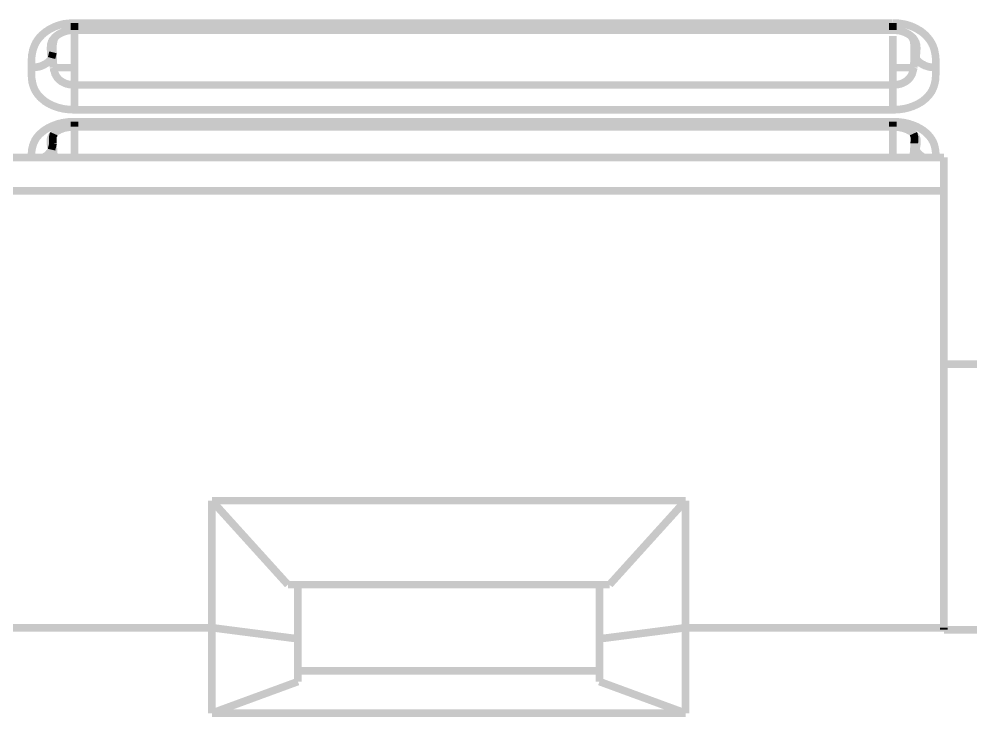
# Model space of a CAD drawing. Extents: x 0.54 to 10.46, y 0.74 to 7.76.
# Drawn here: x 3.9974 to 4.3453, y 4.9592 to 5.2144 of the extents above; entities that cross this region are included whole.
import ezdxf

# ---------------------------------------------------------------- set-up
doc = ezdxf.new("R2010")
doc.units = 0
doc.layers.get('0').update_dxf_attribs({"linetype": 'CONTINUOUS'})

msp = doc.modelspace()

# ---------------------------------------------------------------- linework, layer by layer
at = {"color": 0, "const_width": 0.00278}
for points in [[(4.01768, 5.213), (4.01693, 5.213), (4.0165, 5.21294), (4.01611, 5.21294), (4.01535, 5.21283), (4.01497, 5.21283), (4.01383, 5.21268), (4.01346, 5.21257), (4.01307, 5.21251), (4.01275, 5.2124), (4.01161, 5.21208), (4.01129, 5.21197), (4.01096, 5.21181), (4.01058, 5.21169), (4.00831, 5.21056), (4.00803, 5.21035), (4.00776, 5.21018), (4.00743, 5.20996), (4.00717, 5.20979), (4.00662, 5.20936), (4.0064, 5.20915), (4.00586, 5.20871), (4.00564, 5.2085), (4.00543, 5.20822), (4.00521, 5.20801), (4.00493, 5.20779), (4.00478, 5.20751), (4.00456, 5.20731), (4.00439, 5.20703), (4.00418, 5.20682), (4.00369, 5.206), (4.00353, 5.20578), (4.00342, 5.20551), (4.00325, 5.20524), (4.00261, 5.20361), (4.00256, 5.20335), (4.00244, 5.20307), (4.00239, 5.20281), (4.00233, 5.20247), (4.00211, 5.20139), (4.00211, 5.20111), (4.00201, 5.20057), (4.00201, 5.19997), (4.00196, 5.19971), (4.00196, 5.19667)], [(4.31674, 5.213), (4.01768, 5.213)], [(4.33247, 5.19667), (4.33247, 5.19976), (4.33242, 5.20008), (4.33242, 5.20036), (4.33236, 5.20068), (4.33236, 5.20101), (4.33231, 5.20128), (4.33225, 5.20161), (4.33219, 5.20188), (4.33203, 5.20285), (4.33192, 5.20313), (4.33187, 5.20344), (4.33176, 5.20378), (4.33165, 5.20404), (4.33154, 5.20437), (4.33143, 5.20464), (4.33128, 5.20497), (4.33111, 5.20524), (4.331, 5.20557), (4.33083, 5.20583), (4.33062, 5.20617), (4.33029, 5.20671), (4.32943, 5.20779), (4.32915, 5.20806), (4.32894, 5.20833), (4.32867, 5.20861), (4.3284, 5.20882), (4.32813, 5.2091), (4.32785, 5.20931), (4.32753, 5.20958), (4.32726, 5.20979), (4.32661, 5.21024), (4.32628, 5.21039), (4.32563, 5.21083), (4.32525, 5.21099), (4.32487, 5.21121), (4.32454, 5.21137), (4.3234, 5.21186), (4.32303, 5.21197), (4.3226, 5.21213), (4.32183, 5.21235), (4.3214, 5.21246), (4.32101, 5.21257), (4.32058, 5.21262), (4.32015, 5.21272), (4.31972, 5.21278), (4.31933, 5.21283), (4.3189, 5.21289), (4.31847, 5.21289), (4.3176, 5.213), (4.31717, 5.213), (4.31674, 5.21306)], [(4.00928, 5.20019), (4.00922, 5.20036), (4.00922, 5.20057), (4.00917, 5.20074), (4.00917, 5.2009), (4.00911, 5.20107), (4.00911, 5.20128), (4.00906, 5.20144), (4.00906, 5.20176), (4.009, 5.20199), (4.009, 5.20231), (4.00896, 5.20253), (4.00896, 5.20324), (4.0089, 5.2034), (4.0089, 5.20404), (4.00896, 5.20426), (4.00896, 5.20475), (4.009, 5.20492), (4.009, 5.20514), (4.00922, 5.20578), (4.00928, 5.206), (4.00933, 5.20617), (4.00956, 5.20649), (4.0096, 5.20671), (4.00976, 5.20687), (4.00999, 5.20719), (4.01014, 5.20736), (4.01025, 5.20751), (4.01042, 5.20774), (4.01058, 5.20785), (4.01074, 5.20801), (4.01096, 5.20817), (4.01112, 5.20833), (4.01133, 5.2085), (4.0115, 5.20861), (4.01193, 5.20893), (4.01215, 5.20904), (4.01243, 5.20915), (4.01264, 5.20931), (4.01292, 5.20942), (4.01313, 5.20953), (4.0134, 5.20964), (4.01361, 5.20975), (4.01389, 5.20979), (4.01417, 5.2099), (4.01443, 5.20996), (4.01476, 5.21007), (4.01557, 5.21024), (4.0159, 5.21029), (4.01617, 5.21035), (4.01676, 5.21035), (4.01708, 5.21039), (4.01736, 5.21039), (4.01768, 5.21044)], [(4.00982, 5.20226), (4.00982, 5.20518), (4.00988, 5.20535), (4.00988, 5.20562), (4.00993, 5.20578), (4.00993, 5.20594), (4.00999, 5.20611), (4.00999, 5.20622), (4.01004, 5.20638), (4.01004, 5.20654), (4.0101, 5.20665), (4.01019, 5.20697), (4.01025, 5.20708), (4.01031, 5.20725), (4.01042, 5.20742), (4.01047, 5.20751), (4.01079, 5.20801), (4.0109, 5.20811), (4.01112, 5.20844)], [(4.01768, 5.21039), (4.31674, 5.21039)], [(4.31674, 5.21044), (4.31706, 5.21039), (4.31733, 5.21039), (4.31765, 5.21035), (4.31793, 5.21035), (4.31825, 5.21029), (4.31853, 5.21029), (4.31885, 5.21024), (4.31993, 5.21001), (4.32021, 5.2099), (4.32053, 5.20979), (4.32075, 5.20975), (4.32129, 5.20953), (4.3215, 5.20942), (4.32178, 5.20931), (4.322, 5.20915), (4.32226, 5.20904), (4.32249, 5.20893), (4.32292, 5.20861), (4.32308, 5.2085), (4.32329, 5.20833), (4.32346, 5.20817), (4.32368, 5.20801), (4.324, 5.20768), (4.32417, 5.20757), (4.32428, 5.20736), (4.32443, 5.20719), (4.32465, 5.20687), (4.32476, 5.20665), (4.32497, 5.20632), (4.32503, 5.20617), (4.32514, 5.206), (4.32519, 5.20583), (4.32525, 5.20562), (4.32536, 5.20529), (4.32542, 5.20508), (4.32542, 5.20492), (4.32547, 5.20475), (4.32547, 5.2041), (4.32553, 5.20389), (4.32553, 5.20356), (4.32547, 5.2034), (4.32547, 5.20269), (4.32542, 5.20253), (4.32542, 5.20199), (4.32536, 5.20182), (4.32536, 5.20161), (4.32531, 5.20144), (4.32531, 5.20107), (4.32525, 5.2009), (4.32525, 5.20074), (4.32519, 5.20057), (4.32519, 5.20036), (4.32514, 5.20019)], [(4.00928, 5.20019), (4.00982, 5.20226)], [(4.00999, 5.19667), (4.00982, 5.20226)], [(4.3246, 5.20226), (4.32443, 5.19667)], [(4.3246, 5.20226), (4.3246, 5.2021), (4.32465, 5.20199), (4.32465, 5.20182), (4.32471, 5.20171), (4.32471, 5.20156), (4.32476, 5.20144), (4.32476, 5.20128), (4.32482, 5.20117), (4.32482, 5.20101), (4.32487, 5.2009), (4.32493, 5.20074), (4.32497, 5.20063), (4.32503, 5.20047), (4.32519, 5.20014), (4.32525, 5.19997), (4.32536, 5.19987), (4.32542, 5.19976), (4.32553, 5.1996), (4.3265, 5.19862), (4.32667, 5.19851), (4.32688, 5.19829), (4.32704, 5.19824), (4.32721, 5.19814), (4.32731, 5.19803), (4.32747, 5.19792), (4.32781, 5.19781), (4.3279, 5.19769), (4.32807, 5.1976), (4.3284, 5.19749), (4.32856, 5.19738), (4.32878, 5.19732), (4.32943, 5.1971), (4.32964, 5.19706), (4.32981, 5.197), (4.32997, 5.197), (4.33018, 5.19694), (4.33035, 5.19689), (4.33057, 5.19689), (4.33074, 5.19683), (4.33094, 5.19683), (4.33111, 5.19678), (4.33149, 5.19678), (4.33171, 5.19672), (4.33231, 5.19672), (4.33247, 5.19667)], [(4.00196, 5.19667), (4.00196, 5.19363), (4.00201, 5.19336), (4.00201, 5.19276), (4.00206, 5.19243), (4.00211, 5.19217), (4.00217, 5.19185), (4.00222, 5.19157), (4.00222, 5.19125), (4.00233, 5.19097), (4.00239, 5.19065), (4.0025, 5.19038), (4.00256, 5.19006), (4.00288, 5.18924), (4.00299, 5.18892), (4.00315, 5.18864), (4.00325, 5.18837), (4.00375, 5.18756), (4.00396, 5.18728), (4.00412, 5.18701), (4.00456, 5.18647), (4.00478, 5.18625), (4.00499, 5.18599), (4.00526, 5.18576), (4.00549, 5.18549), (4.00629, 5.18485), (4.00657, 5.18457), (4.00683, 5.18435), (4.00717, 5.18419), (4.00782, 5.18375), (4.00846, 5.18343), (4.00879, 5.18321), (4.00917, 5.18306), (4.0095, 5.18289), (4.01025, 5.18257), (4.01064, 5.18246), (4.01101, 5.18229), (4.01178, 5.18207), (4.01221, 5.18192), (4.01258, 5.18186), (4.01303, 5.18175), (4.0134, 5.18164), (4.01471, 5.18147), (4.01508, 5.18143), (4.01551, 5.18137), (4.01594, 5.18137), (4.01639, 5.18132), (4.01682, 5.18132), (4.01725, 5.18126), (4.01768, 5.18126)], [(4.00999, 5.19667), (4.01768, 5.19667)], [(4.01768, 5.19032), (4.01742, 5.19032), (4.01719, 5.19038), (4.01665, 5.19038), (4.01639, 5.19043), (4.01617, 5.19049), (4.0159, 5.19049), (4.01568, 5.19054), (4.0154, 5.1906), (4.01497, 5.19069), (4.01471, 5.19075), (4.01449, 5.19086), (4.01426, 5.19092), (4.01297, 5.19157), (4.01281, 5.19174), (4.01258, 5.19185), (4.01243, 5.192), (4.01226, 5.19211), (4.01161, 5.19276), (4.0115, 5.19293), (4.01133, 5.19308), (4.01124, 5.19325), (4.01107, 5.19347), (4.01096, 5.19363), (4.0109, 5.19379), (4.01079, 5.19401), (4.01069, 5.19417), (4.01058, 5.19439), (4.01053, 5.19461), (4.01047, 5.19476), (4.01025, 5.19564), (4.01014, 5.19581), (4.01014, 5.19601), (4.00999, 5.19667)], [(4.01768, 5.19667), (4.01768, 5.19032)], [(4.31674, 5.18126), (4.31749, 5.18126), (4.31787, 5.18132), (4.31831, 5.18132), (4.31868, 5.18137), (4.31907, 5.18137), (4.32096, 5.18164), (4.32135, 5.18175), (4.32167, 5.18181), (4.32243, 5.18201), (4.32275, 5.18207), (4.32314, 5.18224), (4.32346, 5.18235), (4.32383, 5.18246), (4.32417, 5.18257), (4.32482, 5.18289), (4.32514, 5.183), (4.32579, 5.18332), (4.32607, 5.18349), (4.32639, 5.18365), (4.32667, 5.18381), (4.32699, 5.18397), (4.32726, 5.18419), (4.32753, 5.18435), (4.32781, 5.18457), (4.32801, 5.18474), (4.32856, 5.18517), (4.32878, 5.18539), (4.329, 5.18554), (4.32921, 5.18582), (4.32986, 5.18647), (4.33003, 5.18668), (4.33018, 5.18696), (4.3304, 5.18718), (4.33057, 5.18739), (4.33074, 5.18767), (4.33089, 5.18788), (4.331, 5.18815), (4.33117, 5.18837), (4.33149, 5.18918), (4.3316, 5.1894), (4.33182, 5.18994), (4.33187, 5.19021), (4.33197, 5.19049), (4.33203, 5.19069), (4.33231, 5.19206), (4.33231, 5.19233), (4.33236, 5.1926), (4.33236, 5.19287), (4.33242, 5.19314), (4.33242, 5.19396), (4.33247, 5.19422), (4.33247, 5.19667)], [(4.31674, 5.19667), (4.32443, 5.19667)], [(4.31674, 5.19032), (4.31674, 5.19667)], [(4.32443, 5.19667), (4.32422, 5.19581), (4.32417, 5.19564), (4.32394, 5.19476), (4.32389, 5.19461), (4.32379, 5.19439), (4.32374, 5.19417), (4.32362, 5.19401), (4.32351, 5.19379), (4.32329, 5.19347), (4.32319, 5.19325), (4.32308, 5.19308), (4.32292, 5.19293), (4.32281, 5.19276), (4.32215, 5.19211), (4.322, 5.192), (4.32178, 5.19185), (4.32161, 5.19174), (4.32146, 5.19157), (4.32015, 5.19092), (4.31993, 5.19086), (4.31972, 5.19075), (4.31944, 5.19069), (4.31901, 5.1906), (4.31874, 5.19054), (4.31853, 5.19049), (4.31825, 5.19049), (4.31799, 5.19043), (4.31776, 5.19038), (4.31722, 5.19038), (4.317, 5.19032), (4.31674, 5.19032)], [(4.01768, 5.19032), (4.31674, 5.19032)], [(4.01768, 5.18126), (4.01768, 5.19032)], [(4.31674, 5.19032), (4.31674, 5.18126)], [(4.01768, 5.18126), (4.31674, 5.18126)], [(4.01768, 5.17692), (4.01731, 5.17692), (4.01693, 5.17686), (4.01611, 5.17686), (4.01574, 5.17681), (4.01535, 5.17681), (4.01307, 5.17649), (4.01275, 5.17638), (4.01237, 5.17626), (4.01199, 5.17622), (4.01161, 5.17611), (4.01096, 5.17589), (4.01058, 5.17572), (4.00993, 5.17551), (4.0096, 5.17535), (4.00928, 5.17524), (4.00831, 5.17475), (4.00803, 5.17464), (4.00776, 5.17443), (4.00743, 5.17426), (4.00689, 5.17393), (4.00662, 5.17372), (4.0064, 5.17356), (4.00613, 5.17333), (4.00586, 5.17318), (4.00543, 5.17275), (4.00521, 5.17258), (4.00493, 5.17236), (4.00478, 5.17215), (4.00456, 5.17193), (4.00439, 5.17171), (4.00418, 5.1715), (4.00369, 5.17085), (4.00353, 5.17057), (4.00342, 5.17036), (4.00325, 5.17014), (4.00315, 5.16992), (4.00304, 5.16965), (4.00282, 5.16922), (4.00271, 5.16894), (4.00261, 5.16872), (4.00256, 5.16851), (4.00244, 5.16824), (4.00239, 5.16803), (4.00233, 5.16775), (4.00228, 5.16754), (4.00222, 5.16726), (4.00211, 5.16683), (4.00211, 5.16656), (4.00206, 5.16635), (4.00201, 5.16607), (4.00201, 5.16558), (4.00196, 5.16536), (4.00196, 5.16276)], [(4.31674, 5.17692), (4.01768, 5.17692)], [(4.33247, 5.16276), (4.33247, 5.16542), (4.33242, 5.16569), (4.33242, 5.1659), (4.33236, 5.16618), (4.33236, 5.16644), (4.33203, 5.16808), (4.33192, 5.16835), (4.33187, 5.16862), (4.33176, 5.16883), (4.33143, 5.16965), (4.33128, 5.16992), (4.33111, 5.17014), (4.331, 5.17042), (4.33083, 5.17068), (4.33062, 5.17096), (4.33046, 5.17117), (4.33029, 5.17144), (4.33008, 5.17165), (4.32986, 5.17193), (4.32894, 5.17285), (4.32785, 5.17372), (4.32753, 5.17389), (4.32726, 5.1741), (4.32693, 5.17432), (4.32628, 5.17464), (4.32596, 5.17486), (4.32563, 5.17503), (4.32487, 5.17535), (4.32454, 5.17551), (4.32417, 5.17562), (4.32379, 5.17578), (4.32303, 5.176), (4.3226, 5.17617), (4.32221, 5.17626), (4.32183, 5.17632), (4.3214, 5.17643), (4.32101, 5.17654), (4.31972, 5.17671), (4.31933, 5.17676), (4.31847, 5.17686), (4.31803, 5.17686), (4.3176, 5.17692), (4.31674, 5.17692)], [(4.00928, 5.16667), (4.00922, 5.16683), (4.00922, 5.16699), (4.00917, 5.1671), (4.00917, 5.16726), (4.00911, 5.16737), (4.00906, 5.16754), (4.00906, 5.16781), (4.009, 5.16797), (4.009, 5.16808), (4.00896, 5.16824), (4.00896, 5.16851), (4.0089, 5.16868), (4.0089, 5.16894), (4.00885, 5.16911), (4.00885, 5.17019), (4.0089, 5.17031), (4.0089, 5.17046), (4.00896, 5.17063), (4.00896, 5.17074), (4.009, 5.1709), (4.00906, 5.17101), (4.00917, 5.17133), (4.00922, 5.17144), (4.00944, 5.17176), (4.00956, 5.17188), (4.00976, 5.17219), (4.01047, 5.1729), (4.01069, 5.17301), (4.01085, 5.17312), (4.01101, 5.17329), (4.01188, 5.17372), (4.0121, 5.17389), (4.01253, 5.1741), (4.01281, 5.17415), (4.01335, 5.17437), (4.01357, 5.17443), (4.01383, 5.17453), (4.01438, 5.17464), (4.01471, 5.17475), (4.01497, 5.17481), (4.01525, 5.17481), (4.01557, 5.17486), (4.01585, 5.17492), (4.01617, 5.17492), (4.01644, 5.17497), (4.01676, 5.17497), (4.01708, 5.17503), (4.01768, 5.17503)], [(4.00982, 5.169), (4.00982, 5.16922), (4.00976, 5.16932), (4.00976, 5.17003), (4.00971, 5.17014), (4.00971, 5.17085), (4.00976, 5.17096), (4.00976, 5.17139), (4.00982, 5.1715), (4.00982, 5.17171), (4.00988, 5.17182), (4.00988, 5.17193), (4.00993, 5.17204), (4.00999, 5.1721), (4.00999, 5.17219), (4.01014, 5.17253)], [(4.01768, 5.17503), (4.31674, 5.17503)], [(4.31674, 5.17503), (4.31733, 5.17503), (4.31765, 5.17497), (4.31793, 5.17497), (4.31825, 5.17492), (4.31858, 5.17492), (4.31912, 5.17481), (4.31944, 5.17475), (4.31972, 5.17475), (4.31999, 5.17464), (4.32026, 5.17458), (4.32058, 5.17453), (4.32081, 5.17443), (4.32107, 5.17437), (4.32161, 5.17415), (4.32183, 5.1741), (4.3221, 5.17399), (4.32232, 5.17389), (4.32254, 5.17372), (4.32319, 5.17339), (4.32335, 5.17329), (4.32357, 5.17312), (4.32389, 5.1729), (4.32411, 5.17275), (4.32422, 5.17258), (4.32438, 5.17247), (4.32465, 5.17219), (4.32487, 5.17188), (4.32497, 5.17176), (4.32519, 5.17144), (4.32525, 5.17128), (4.32531, 5.17117), (4.32536, 5.17101), (4.32542, 5.1709), (4.32547, 5.17074), (4.32547, 5.17063), (4.32553, 5.17046), (4.32553, 5.17031), (4.32557, 5.17019), (4.32557, 5.16922), (4.32553, 5.16911), (4.32553, 5.16868), (4.32547, 5.16851), (4.32547, 5.16824), (4.32542, 5.16808), (4.32542, 5.16797), (4.32536, 5.16781), (4.32536, 5.16769), (4.32531, 5.16754), (4.32531, 5.16737), (4.32525, 5.16726), (4.32525, 5.1671), (4.32519, 5.16699), (4.32519, 5.16683), (4.32514, 5.16667)], [(4.00928, 5.16667), (4.00982, 5.169)], [(4.01025, 5.16276), (4.00982, 5.169)], [(4.3246, 5.169), (4.32417, 5.16276)], [(4.33544, 5.16385), (3.97342, 5.16385)], [(4.33544, 5.16385), (4.33544, 5.15164)], [(4.33544, 5.15164), (3.97342, 5.15164)], [(4.33544, 4.99186), (4.33544, 5.15164)], [(4.68956, 5.08826), (4.33544, 5.08826)], [(4.06787, 5.03831), (4.241, 5.03831)], [(4.06787, 4.99186), (4.06787, 5.03831)], [(4.06787, 5.03831), (4.09565, 5.0076)], [(4.21322, 5.0076), (4.241, 5.03831)], [(4.241, 5.03831), (4.241, 4.99186)], [(4.09565, 5.0076), (4.21322, 5.0076)], [(4.09933, 4.98779), (4.09933, 5.0076)], [(4.20953, 5.0076), (4.20953, 4.98779)], [(4.06787, 4.99186), (3.97342, 4.99186)], [(4.06787, 4.96061), (4.06787, 4.99186)], [(4.09933, 4.98779), (4.06787, 4.99186)], [(4.241, 4.99186), (4.20953, 4.98779)], [(4.241, 4.99186), (4.241, 4.96061)], [(4.33544, 4.99186), (4.241, 4.99186)], [(4.33544, 4.9911), (4.33544, 4.99186)], [(4.68956, 4.9911), (4.33544, 4.9911)], [(4.09933, 4.97217), (4.09933, 4.98779)], [(4.20953, 4.98779), (4.20953, 4.97217)], [(4.20953, 4.97613), (4.09933, 4.97613)], [(4.09933, 4.97217), (4.06787, 4.96061)], [(4.241, 4.96061), (4.20953, 4.97217)], [(4.06787, 4.96061), (4.241, 4.96061)]]:
    msp.add_lwpolyline(points, dxfattribs=at)
at = {"color": 250, "const_width": 0.00278}
for points in [[(4.01768, 5.21039), (4.01768, 5.213)], [(4.31674, 5.213), (4.31674, 5.21039)], [(4.01768, 5.21018), (4.01768, 5.19667)], [(4.31674, 5.19667), (4.31674, 5.20828)], [(4.32329, 5.20844), (4.32351, 5.20811), (4.32362, 5.20801), (4.32383, 5.20768), (4.32389, 5.20751), (4.324, 5.20742), (4.32406, 5.20725), (4.32417, 5.20708), (4.32422, 5.20697), (4.32428, 5.20682), (4.32433, 5.20671), (4.32433, 5.20654), (4.32443, 5.20622), (4.32443, 5.20611), (4.32449, 5.20594), (4.32449, 5.20562), (4.32454, 5.20551), (4.32454, 5.20518), (4.3246, 5.20503), (4.3246, 5.20226)], [(4.00196, 5.19667), (4.00211, 5.19667), (4.00228, 5.19672), (4.00261, 5.19672), (4.00276, 5.19678), (4.00331, 5.19678), (4.00347, 5.19683), (4.00364, 5.19683), (4.00379, 5.19689), (4.00396, 5.19689), (4.00412, 5.19694), (4.00429, 5.19694), (4.00444, 5.197), (4.00461, 5.197), (4.00478, 5.19706), (4.00489, 5.1971), (4.00504, 5.1971), (4.00553, 5.19726), (4.00564, 5.19732), (4.00581, 5.19738), (4.00597, 5.19749), (4.00608, 5.19754), (4.0064, 5.19764), (4.00651, 5.19769), (4.00662, 5.19781), (4.00678, 5.19786), (4.00689, 5.19792), (4.00706, 5.19803), (4.00726, 5.19814), (4.00743, 5.19824), (4.00754, 5.19829), (4.00776, 5.19851), (4.00786, 5.19857), (4.00808, 5.19879), (4.00819, 5.19883), (4.0084, 5.19906), (4.00846, 5.19917), (4.00857, 5.19928), (4.00868, 5.19933), (4.00874, 5.19943), (4.00885, 5.19954), (4.00896, 5.19976), (4.00906, 5.19987), (4.00917, 5.20008), (4.00928, 5.20019)], [(4.01768, 5.17503), (4.01768, 5.17692)], [(4.31674, 5.17692), (4.31674, 5.17503)], [(4.01768, 5.17503), (4.01768, 5.16276)], [(4.31674, 5.16276), (4.31674, 5.17503)], [(4.32428, 5.17253), (4.32438, 5.17231), (4.32438, 5.17219), (4.32443, 5.1721), (4.32449, 5.17204), (4.32449, 5.17193), (4.32454, 5.17182), (4.32454, 5.17171), (4.3246, 5.1716), (4.3246, 5.1715), (4.32465, 5.17139), (4.32465, 5.17085), (4.32471, 5.17074), (4.32471, 5.17025), (4.32465, 5.17014), (4.32465, 5.16949), (4.3246, 5.16932), (4.3246, 5.169)], [(4.3246, 5.169), (4.3246, 5.16883), (4.32465, 5.16872), (4.32465, 5.16851), (4.32471, 5.16835), (4.32471, 5.16813), (4.32476, 5.16797), (4.32476, 5.16786), (4.32482, 5.16775), (4.32482, 5.16758), (4.32487, 5.16749), (4.32487, 5.16737), (4.32493, 5.16721), (4.32514, 5.16678), (4.32519, 5.16661), (4.32542, 5.16618), (4.32553, 5.16607), (4.32557, 5.16596), (4.32568, 5.16585), (4.32574, 5.16575), (4.32585, 5.16564), (4.3259, 5.16553), (4.32611, 5.16531), (4.32617, 5.16521), (4.32628, 5.1651), (4.32639, 5.16504), (4.32671, 5.16471), (4.32682, 5.16465), (4.32693, 5.16456), (4.32704, 5.1645), (4.32726, 5.16428), (4.32742, 5.16422), (4.32753, 5.16417), (4.32764, 5.16407), (4.32781, 5.16401), (4.3279, 5.1639), (4.32801, 5.16385)], [(4.00635, 5.16379), (4.0064, 5.16385), (4.00672, 5.16401), (4.00678, 5.16411), (4.007, 5.16422), (4.00706, 5.16428), (4.00726, 5.16439), (4.00732, 5.16444), (4.00743, 5.1645), (4.0076, 5.16465), (4.00771, 5.16471), (4.00792, 5.16493), (4.00803, 5.16499), (4.00808, 5.16504), (4.00814, 5.16515), (4.00825, 5.16521), (4.00831, 5.16531), (4.00836, 5.16536), (4.0084, 5.16547), (4.00851, 5.16553), (4.00857, 5.16558), (4.00863, 5.16569), (4.00868, 5.16575), (4.00879, 5.16596), (4.00885, 5.16601), (4.0089, 5.16613), (4.00896, 5.16618), (4.009, 5.16629), (4.00906, 5.16635), (4.00911, 5.16644), (4.00917, 5.1665), (4.00922, 5.16661), (4.00928, 5.16667)]]:
    msp.add_lwpolyline(points, dxfattribs=at)

doc.saveas('drawing.dxf')
